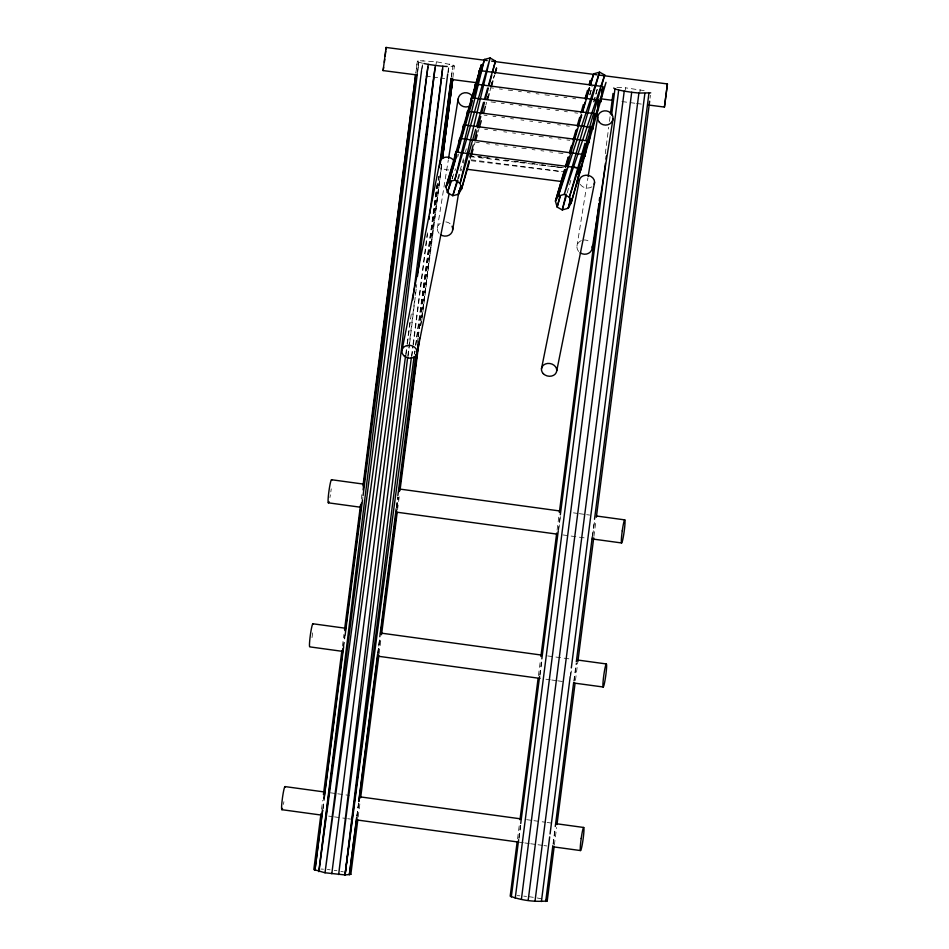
<?xml version="1.0" encoding="UTF-8"?>
<svg xmlns="http://www.w3.org/2000/svg" width="949" height="949" viewBox="0 0 949 949"><rect width="100%" height="100%" fill="white"/><g stroke="black" fill="none" stroke-linecap="round" stroke-linejoin="round"><path stroke-width="0.71" stroke-dasharray="4.75 3.56" d="M407.845 355.768L414.428 301.343M415.14 295.459L415.496 292.517M408.058 356.527L409.482 344.772M409.66 343.301L416.22 288.935M416.397 287.464L416.753 284.522M452.887 77.533L454.381 66.003L453.005 65.054L436.41 61.768L419.031 60.677L417.596 72.219L418.402 64.864M322.933 808.809L324.036 799.983M343.348 647.194L344.689 635.356M417.026 63.915L415.911 72.729L417.37 61.199L419.031 60.677M321.545 809.272L322.672 800.446M342.447 646.091L343.953 634.323M361.284 499.079L361.854 494.666M323.051 808.762L323.799 801.3M343.799 647.052L345.139 635.201M362.66 500.028L362.886 497.027M417.548 72.219L418.746 62.148L417.37 61.199M421.546 70.57L422.293 64.686M421.973 69.431L423.1 60.606M436.066 64.485L436.41 61.768M405.958 355.151L407.287 344.867M407.477 343.396L411.439 312.518M411.534 356.136L412.862 345.839M413.04 344.368L427.18 234.142M447.904 72.48L448.652 66.596L454.381 66.003M411.83 356.468L413.147 346.183M413.337 344.712L428.011 230.073M448.142 72.812L449.28 63.986M356.86 816.045L358.734 801.347M377.548 654.336L379.612 638.167M396.35 507.335L397.667 497.039M417.406 342.684L417.975 338.271M418.165 336.8L438.652 176.561M453.005 65.054L451.487 76.584M357.049 816.164L358.936 801.454M377.904 652.959L379.778 638.25M396.492 507.395L397.809 497.098M418.284 336.836L438.758 176.573M358.176 817.018L360.062 802.308M379.078 653.825L381.154 637.657M397.536 509.755L399.232 496.529M421.831 320.11L441.795 164.272M517.537 838.821L519.613 822.653M538.439 675.641L540.515 659.472M557.087 530.1L558.973 515.39M605.296 153.738L608.689 127.285M609.448 121.401L610.195 115.517M518.842 838.204L520.538 824.966M539.779 675.024L541.843 658.855M558.249 530.966L560.135 516.268M519.056 838.311L520.752 825.084M540.028 675.119L542.104 658.95M558.724 529.578L560.42 516.339M625.225 90.309L625.533 87.818L645.735 90.855M639.887 92.231L640.207 89.74M570.183 676.744L571.132 669.401M570.788 675.629L571.535 669.757M553.03 844.136L555.094 827.955M573.872 680.955L576.126 663.315M592.271 536.885L594.335 520.716M553.243 844.242L555.319 828.074M574.121 681.05L576.375 663.41M592.745 535.497L594.62 520.799M554.358 845.096L556.612 827.445M575.45 680.433L577.894 661.323M593.908 536.363L595.984 520.194M650.029 98.269L650.409 95.327M312.636 632.9L312.245 635.901A11.661 0.996 -82.2 0 1 311.948 637.906M330.845 491.855L331.237 488.842M405.769 354.155L406.907 345.329M407.097 343.858L410.312 318.876M356.966 816.116L358.876 801.431M378.129 653.126L380.039 638.452M397.014 507.762L398.343 497.478M420.656 325.685L441.641 164.165M357.144 816.235L359.054 801.549M378.283 653.22L380.181 638.535M397.121 507.822L398.45 497.549M420.727 325.721L441.665 164.177M414.452 353.953L414.843 351.011M415.626 345.151L436.931 185.185M451.404 76.584L452.388 69.241M414.63 354.072L415.021 351.13M415.804 345.258L437.453 182.291M437.37 228.092L448.331 159.895M463.42 163.145L463.883 160.251M576.956 246.194L587.906 177.997M452.092 178.97L452.673 176.075M590.064 94.924L591.808 87.735M594.121 102.065L597.621 87.711L593.505 101.923M469.862 157.712L470.621 154.865M457.703 157.048L458.533 154.213M457.703 178.673L463.468 158.78M465.52 151.674L466.339 148.827M470.218 159.124L471.451 154.853M474.334 144.912L475.152 142.065M478.023 132.113L478.854 129.278M485.841 105.114L486.659 102.278M489.957 90.902L490.775 88.067M493.646 78.115L494.476 75.268M589.626 94.817L592.093 86.288M567.194 192.872L570.895 180.085M493.516 78.079L494.37 75.244M458.367 178.863L461.629 169.029M452.21 178.566L455.567 168.768M616.874 87.486L625.533 87.818M469.316 156.727L473.575 156.763L470.04 155.79M320.892 869.035L323.455 869.201M517.264 895.642L519.827 895.809M327.381 869.509L330.122 869.818M523.753 896.117L526.493 896.425M470.206 156.561L537.822 164.758M539.293 164.936L562.816 167.783M471.095 160.713L562.235 171.757M425.591 76.086L431.451 76.845M432.91 77.035L444.63 78.553M621.927 101.555L635.118 103.263M636.589 103.453L642.449 104.224M490.55 87.771L493.492 88.162M499.364 88.921L502.306 89.301M508.178 90.06L512.579 90.63M518.462 91.401L521.392 91.78M527.264 92.539L530.206 92.919M536.078 93.678L539.02 94.058M544.892 94.829L549.305 95.398M555.177 96.157L558.107 96.537M563.991 97.296L566.921 97.688M572.793 98.447L575.735 98.826M491.024 101.923L495.437 102.504M501.309 103.263L504.251 103.643M510.123 104.402L513.065 104.781M518.937 105.541L521.867 105.932M527.751 106.691L532.152 107.261M538.024 108.02L540.966 108.4M546.838 109.171L549.779 109.55M555.651 110.309L558.593 110.689M564.465 111.448L567.395 111.828M574.75 112.789L577.68 113.168M484.168 115.126L487.098 115.505M492.97 116.264L495.912 116.644M501.784 117.415L504.726 117.795M510.598 118.554L513.539 118.933M520.882 119.882L523.812 120.274M529.696 121.033L532.626 121.413M538.51 122.172L541.44 122.551M547.312 123.323L550.254 123.702M557.597 124.651L560.539 125.031M566.411 125.79L569.353 126.17M484.642 129.278L487.572 129.657M493.456 130.416L496.386 130.796M503.729 131.757L506.671 132.136M512.543 132.896L515.485 133.275M521.357 134.034L524.299 134.414M530.171 135.185L533.113 135.565M538.985 136.324L543.386 136.893M549.257 137.664L552.199 138.044M558.071 138.803L561.013 139.183M566.885 139.942L569.827 140.322M476.303 142.279L479.245 142.67M486.588 143.619L489.518 143.999M495.402 144.758L498.332 145.138M504.216 145.909L507.146 146.288M513.018 147.048L515.959 147.427M521.831 148.186L526.244 148.756M532.116 149.527L535.058 149.906M540.93 150.666L543.86 151.045M549.744 151.804L552.674 152.196M558.558 152.955L562.959 153.524M469.435 155.482L472.377 155.861M478.249 156.621L481.19 157.012M487.062 157.771L490.004 158.151M495.876 158.91L498.818 159.29M504.69 160.049L509.091 160.63M514.963 161.389L517.905 161.769M523.777 162.528L526.719 162.908M532.591 163.679L535.533 164.058M541.404 164.818L545.805 165.387M551.689 166.146L554.619 166.538M560.503 167.297L563.433 167.676M477.644 156.597L482.056 157.166M483.527 157.356L489.399 158.127M495.271 158.886L498.213 159.266M505.556 160.215L508.486 160.595M514.37 161.366L518.771 161.935M520.242 162.125L526.114 162.884M531.986 163.643L534.928 164.023M542.27 164.984L545.212 165.363M551.084 166.122L555.485 166.692M556.956 166.882L562.828 167.653M471.19 159.812L562.247 171.627M573.481 512.851L577.882 513.456M579.353 513.658L585.213 514.465M586.684 514.666L589.614 515.058M562.911 534.928L586.375 538.142M547.692 655.925L571.168 659.14M545.924 679.211L550.325 679.804M551.796 680.006L556.197 680.611M557.668 680.813L563.528 681.619M330.442 792.806L336.29 793.601M337.761 793.803L349.469 795.416M526.636 819.663L532.496 820.47M533.955 820.671L545.663 822.273M547.134 822.475L551.523 823.08M328.662 816.093L333.052 816.686M334.522 816.887L346.231 818.489M347.702 818.69L350.632 819.094M519.008 842.154L523.397 842.748M524.856 842.949L529.257 843.554M530.716 843.756L536.576 844.551M538.036 844.752L542.437 845.357M543.896 845.559L546.826 845.962M529.234 896.722L533.291 897.327M334.214 870.316L336.919 870.719M537.229 897.979L542.152 898.952M340.857 871.372L343.324 871.858M418.746 62.148L422.483 63.215M283.905 801.68A11.661 0.996 -82.2 0 1 283.419 804.408M330.394 494.82A11.661 0.996 -82.2 0 1 329.92 497.549M591.927 186.823A7.711 6.382 11.4 0 1 580.029 183.999M448.782 169.942A7.711 6.382 11.4 0 1 441.546 167.368M578.641 251.461A7.711 7.129 9.1 0 1 581.452 240.512M583.386 240.026A7.711 7.129 9.1 0 1 590.575 242.73M439.067 233.359A7.711 7.129 9.1 0 1 440.17 223.347M445.816 221.912A7.711 7.129 9.1 0 1 451 224.628"/><path stroke-width="1.42" d="M416.801 74.947L383.099 70.582L386.101 47.45L487.205 60.57M386.101 47.45L385.97 49.123M648.309 104.983L664.43 107.071L667.432 83.939L600.029 75.196M667.432 83.939L664.43 107.071M578.558 173.347L579.127 167.985L455.757 151.982L455.188 157.344M582.484 159.764L583.054 154.414L459.684 138.412L459.114 143.762M586.411 146.182L586.98 140.832L463.61 124.829L463.053 130.179M590.349 132.599L590.907 127.249L467.537 111.247L467.489 112.184M594.276 119.028L594.833 113.666L471.463 97.664L470.906 103.026M598.202 105.446L598.772 100.096L475.402 84.093L475.141 86.881M602.129 91.863L602.698 86.513L479.328 70.511L478.557 77.51M455.034 157.712L454.915 158.756L455.615 153.738M467.406 113.002L466.979 116.597M577.383 180.749L577.134 183.537L578.131 176.644M385.769 51.021L385.128 56.264M593.244 125.209L592.84 129.218L593.457 125.232M597.17 111.626L596.779 115.648L597.775 108.744M601.097 98.055L600.705 102.065L601.713 95.161M320.976 813.684L313.822 869.545L325.021 872.772L345.033 874.942L407.667 357.239M417.453 276.349L442.898 66.252L447.216 66.513M423.918 63.5L428.224 64.366L427.869 67.082L318.864 871.55L417.311 73.69L363.076 495.556M474.832 89.443L474.998 88.103M577.526 179.527L577.692 178.187M581.618 164.604L581.061 169.966L581.856 164.628M585.557 151.033L584.987 156.383L585.782 151.045M589.483 137.451L588.914 142.801L589.709 137.475M322.553 810.161L314.926 870.387L322.672 810.126M324.036 798.406L343.016 648.57M345.246 630.943L361.427 503.148M363.099 489.921L415.721 74.2L362.981 485.841M601.263 96.715L601.476 95.066M323.431 794.574L341.889 650.504M344.523 629.922L360.525 504.951M323.989 799.829L343.633 646.957M345.139 635.201L362.506 499.969M318.864 871.55L421.546 70.57M427.869 67.082L325.021 872.772L434.998 68.15L338.651 874.539L405.579 355.626M331.794 873.78L435.354 65.434L428.224 64.366M357.797 819.948L350.833 874.349L345.033 874.942L411.356 357.607M429.055 219.444L429.434 216.514M429.814 213.572L447.714 73.951M356.67 817.516L349.339 874.859L356.777 817.587M358.734 801.347L377.548 654.336M379.802 636.696L396.16 508.794M397.856 495.568L415.899 354.44M440.348 163.323L451.249 78.067L439.28 167.57M360.62 797.907L378.888 655.296M381.534 634.715L397.156 512.697M399.98 490.645L419.565 337.749M442.542 158.4L452.72 79.004L442.4 158.293M517.158 841.763L510.194 896.153C521.606 900.518 535.022 902.108 547.205 900.957L554.169 846.567M519.993 819.711L538.071 678.582M540.894 656.53L556.707 533.041M559.352 512.448L598.902 203.727M599.27 200.785L599.649 197.843M610.385 114.046L613.018 93.465M511.297 896.995L518.652 839.663M520.728 823.495L539.59 676.495M541.843 658.855L558.249 530.966M560.325 514.797L605.403 163.453M605.96 159.052L606.34 156.111M611.619 114.948L614.952 88.945L613.718 88.043M515.236 898.157L618.701 90.025L614.952 88.945M618.701 90.025L624.228 91.14L521.392 899.379M528.166 900.387L631.69 92.278L624.228 91.14M535.011 901.147L638.902 93.061L650.717 92.848M541.404 901.55L549.685 836.899M550.064 833.957L570.183 676.744M571.31 667.93L644.869 93.429M648.914 93.382L594.525 519.245M545.711 901.467L552.84 845.595M555.284 826.484L573.682 682.426M576.316 661.844L592.271 536.885M556.992 824.515L575.07 683.375M577.894 661.323L593.718 537.834M596.352 517.252L649.65 101.211M412.779 299.765L442.542 68.969M358.876 801.431L377.939 654.596M380.608 634.039L396.635 510.704M399.114 491.606L418.367 343.301M381.889 625.308L382.281 622.378M385.697 595.936L386.077 593.006M386.658 588.594L387.038 585.663M389.505 566.565L389.885 563.635M390.454 559.222L390.846 556.292M391.415 551.879L391.795 548.949M392.364 544.536L392.744 541.606M393.313 537.193L393.693 534.263M394.262 529.85L394.642 526.92M395.223 522.508L395.603 519.577M396.172 515.165L396.552 512.235M399.98 485.793L400.359 482.863M400.929 478.45L401.308 475.52M401.878 471.107L402.447 466.706M402.827 463.764L403.218 460.834M403.788 456.422L404.167 453.492M404.737 449.079L405.116 446.149M405.686 441.736L406.255 437.335M406.635 434.393L407.204 429.992M407.596 427.05L407.975 424.12M408.544 419.707L408.924 416.777M409.493 412.364L410.063 407.963M410.442 405.021L411.012 400.62M411.392 397.678L411.973 393.277M412.352 390.336L412.732 387.406M413.301 382.993L413.871 378.592M414.25 375.65L414.82 371.249M415.199 368.307L415.781 363.906M416.16 360.964L416.73 356.563M417.109 353.621L417.679 349.22M418.058 346.278L418.438 343.348M442.424 158.305L452.697 79.004M458.462 146.953L459.684 138.412M462.388 133.382L463.61 124.829M585.996 149.479L586.209 147.83M589.922 135.909L590.136 134.248M384.357 62.254L384.748 59.265M345.033 874.942L414.061 356.883M454.749 158.886L455.757 151.982M466.528 118.15L467.537 111.247M470.467 104.568L471.463 97.664M474.393 90.985L475.402 84.093M478.32 77.403L479.328 70.511M578.119 174.889L579.127 167.985M582.045 161.306L583.054 154.414M585.972 147.724L586.98 140.832M589.898 134.153L590.907 127.249M593.837 120.57L594.833 113.666M593.647 123.892L593.849 122.326M597.763 106.988L598.772 100.096M601.69 93.405L602.698 86.513M578.404 173.714L578.985 169.741M383.645 67.367L383.099 70.582M448.569 158.436L458.13 98.945M452.685 229.895L458.984 190.713M588.143 176.538L597.704 117.047M592.271 247.997L613.018 118.85M401.878 350.786L439.719 162.587M417.169 352.696L449.185 193.454M541.452 368.888L579.293 180.69A7.711 6.382 11.4 0 1 588.51 175.458A7.711 6.382 11.4 0 1 594.169 184.213M556.743 370.798L594.584 182.599M572.947 167.19L578.238 167.878M566.078 194.118L562.259 209.931L557.146 207.084L555.438 201.141L564.489 169.871M570.669 198.199L568.226 208.246L562.259 209.931L566.363 195.719M492.46 72.468L495.473 61.104L490.123 57.96L484.453 59.407L454.761 180.168L449.102 181.615L445.959 186.929L447.43 192.576L452.768 195.719L458.438 194.272L461.582 188.958L469.399 161.959M560.135 195.684L557.146 207.084L560.432 195.708M585.557 98.862L586.684 94.58M589.305 84.615L590.42 80.345L589.151 84.603M469.114 160.547L461.582 188.958L460.111 183.311L490.123 57.96L454.761 180.168L460.111 183.311L475.734 129.313M470.621 154.865L473.254 144.924M474.381 140.654L477.015 130.713M477.774 127.878L480.787 116.502M481.534 113.666L484.548 102.302M485.307 99.455L488.32 88.091M489.067 85.256L491.701 75.303M456.172 155.956L449.102 181.615L456.908 154.616M457.347 151.686L459.707 143.133M460.882 138.851L463.634 128.874M464.417 126.027L467.56 114.615M468.355 111.768L481.309 64.722L445.959 186.929L453.942 161.65M585.343 151.745L571.061 203.169L568.226 208.246L570.693 199.717M586.138 148.886L590.1 134.604M591.69 128.886L592.876 124.604M457.738 151.781L472.531 100.618M473.361 97.771L484.453 59.407M450.716 181.212L447.43 192.576L451.261 181.378M457.299 180.096L452.768 195.719L457.904 180.263M476.552 126.466L483.551 102.314M484.37 99.467L487.656 88.103M488.486 85.256L495.473 61.104M460.906 185.743L458.438 194.272L461.012 185.779M471.451 154.853L473.1 149.171M475.556 140.642L477.205 134.96M479.257 127.854L481.321 120.748M483.373 113.643L485.425 106.537M487.489 99.431L489.126 93.749M491.191 86.644L492.828 80.962M496.529 68.174L494.88 73.856L496.517 68.162M565.307 167.024L568.19 157.083M569.424 152.825L571.476 145.719M573.113 140.025L575.996 130.084M577.229 125.814L579.697 117.296M580.93 113.026L583.398 104.497M585.047 98.815L587.514 90.285M566.102 169.052L558.285 196.052L555.438 201.141L564.774 170.013M566.921 166.205L581.725 115.043M582.544 112.207L589.531 88.043M590.349 85.208L593.232 75.256M584.987 143.216L569.364 197.226L571.061 203.169L606.02 82.373L569.364 197.226L564.252 194.379L558.285 196.052L599.602 72.16L604.727 75.007L601.429 86.371M585.806 140.381L600.61 89.218M565.628 167.19L568.593 157.285M569.875 153.05L577.087 129.005M577.941 126.17L581.334 114.853M582.188 112.029L585.153 102.124M586.008 99.301L589.4 87.984M590.242 85.149L593.22 75.256M487.098 99.337L487.952 96.501M490.953 86.584L492.234 82.338M604.727 75.007L564.252 194.379L599.602 72.16L593.647 73.832M435.354 65.434L442.898 66.252M631.69 92.278L638.902 93.061M491.606 61.139L597.099 74.817M451.961 79.514L476.873 82.741M599.958 98.708L613.137 100.416M466.979 169.254L560.978 181.449M331.545 479.731L363.811 484.144M400.466 489.162L560.29 511.048M596.945 516.066L624.798 519.886M328.307 502.816L360.573 507.229M395.757 512.045L557.051 534.133M592.235 538.949L621.559 542.958M312.945 623.778L345.222 628.202M380.442 633.019L541.832 655.118M577.039 659.946L606.387 663.956A11.661 0.996 -82.2 0 1 606.079 673.078L605.687 676.079A11.661 0.996 -82.2 0 1 603.279 687.017L573.801 683.019M341.984 651.287L309.706 646.862A11.661 0.996 -82.2 0 1 310.015 637.752L310.406 634.739A11.661 0.996 -82.2 0 1 313.134 624.323M378.663 656.305L540.052 678.405M285.044 786.591L324.582 792M359.718 796.816L520.776 818.868M555.912 823.673L583.742 827.481M281.806 809.675L321.343 815.084M357.951 820.102L517.537 841.953M552.686 846.757L580.503 850.565M546.102 900.115L547.205 900.957M349.73 873.507L350.833 874.349M285.234 787.136A11.661 0.996 -82.2 0 0 282.505 797.551L282.126 800.553A11.661 0.996 -82.2 0 0 282.494 808.418M606.257 663.98A11.661 0.996 -82.2 0 0 603.849 674.917L603.457 677.93A11.661 0.996 -82.2 0 0 603.279 687.017M331.735 480.277A11.661 0.996 -82.2 0 0 329.006 490.692L328.615 493.694A11.661 0.996 -82.2 0 0 328.983 501.558M439.826 164.272A7.711 6.382 11.4 0 1 444.974 157.297A7.711 6.382 11.4 0 1 454.263 161.188M592.212 246.135A7.711 7.129 9.1 0 1 580.1 252.778M470.645 105.493A7.711 7.129 9.1 0 1 459.423 103.702A7.711 7.129 9.1 0 1 462.044 93.524A7.711 7.129 9.1 0 1 472.816 97.095M452.056 226.23A7.711 7.129 9.1 0 1 440.526 234.676M581.203 838.442L580.812 841.455A11.661 0.996 -82.2 0 0 580.634 850.541A11.661 0.996 -82.2 0 0 583.042 839.604L583.421 836.603A11.661 0.996 -82.2 0 0 583.599 827.504A11.661 0.996 -82.2 0 0 581.203 838.442M622.259 530.835L621.88 533.848A11.661 0.996 -82.2 0 0 621.702 542.935A11.661 0.996 -82.2 0 0 624.098 531.998L624.489 528.996A11.661 0.996 -82.2 0 0 624.667 519.898A11.661 0.996 -82.2 0 0 622.259 530.835M543.291 373.669A7.711 6.382 11.4 0 0 556.328 372.411A7.711 6.382 11.4 0 0 547.68 363.443A7.711 6.382 11.4 0 0 543.291 373.669M403.705 355.555A7.711 6.382 11.4 0 0 416.753 354.309A7.711 6.382 11.4 0 0 408.106 345.341A7.711 6.382 11.4 0 0 403.705 355.555M599.4 122.326A7.711 7.129 9.1 0 0 612.556 120.653A7.711 7.129 9.1 0 0 604.133 110.879A7.711 7.129 9.1 0 0 599.4 122.326"/></g></svg>
